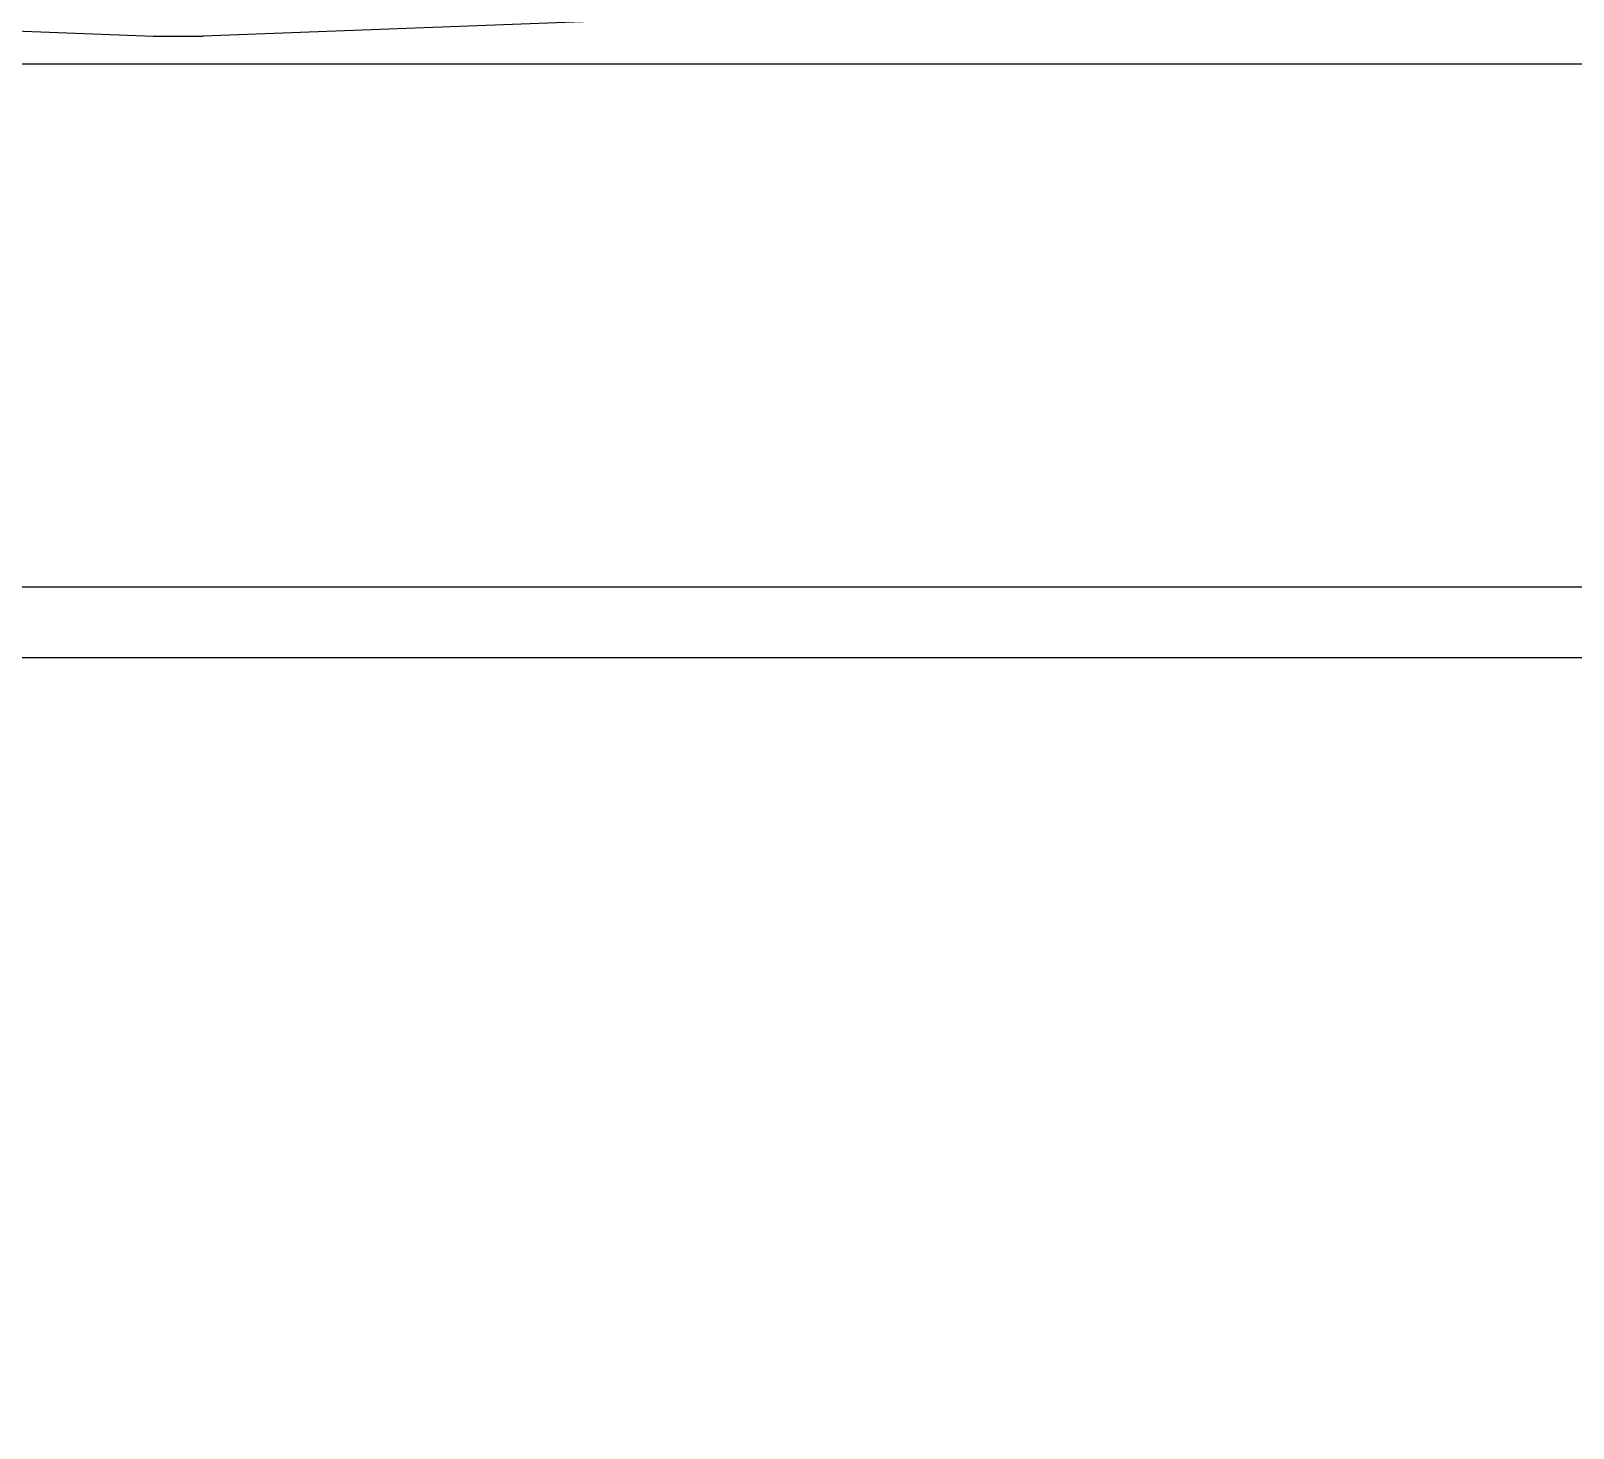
# Model space of a CAD drawing. Header units: millimetres. Extents: x 151130 to 215929, y 2134 to 34533.
# Drawn here: x 164403 to 164836.7, y 10763.7 to 11156.5 of the extents above; entities that cross this region are included whole.
import ezdxf

# ---------------------------------------------------------------- set-up
doc = ezdxf.new("R2010")
doc.units = ezdxf.units.MM
for name, color, linetype in [('MUEBLES', 8, 'Continuous'), ('OH CUBIERTA', 3, 'Continuous'), ('OH!-Furniture', 7, 'Continuous')]:
    doc.layers.add(name, color=color, linetype=linetype)

# ---------------------------------------------------------------- blocks, each defined once
blk = doc.blocks.new('SILLA YON')
for p, q in [((532.1, 98.1), (536.18, -8.78)), ((536.11, -22.7), (536.18, -8.78)), ((533.79, -84.17), (536.11, -22.7))]:
    blk.add_line(p, q)
blk = doc.blocks.new('MR8')
at = {"layer": 'MUEBLES'}
blk.add_lwpolyline([(-2444.5, -147), (-1280.5, -147), (-1280.5, -167), (-2444.5, -167)], close=True, dxfattribs=at)
at = {"layer": 'OH CUBIERTA'}
blk.add_lwpolyline([(-2500, 0), (-1250, 0), (-1250, -1200), (-2500, -1200)], close=True, dxfattribs=at)
at = {"layer": 'OH!-Furniture', "rotation": 270}
blk.add_blockref('SILLA YON', (-2048.97, 543.96, -3132), dxfattribs=at)

msp = doc.modelspace()

# ---------------------------------------------------------------- block references
at = {"color": 5}
msp.add_blockref('MR8', (166509.22, 11147.21), dxfattribs=at)

doc.saveas('drawing.dxf')
